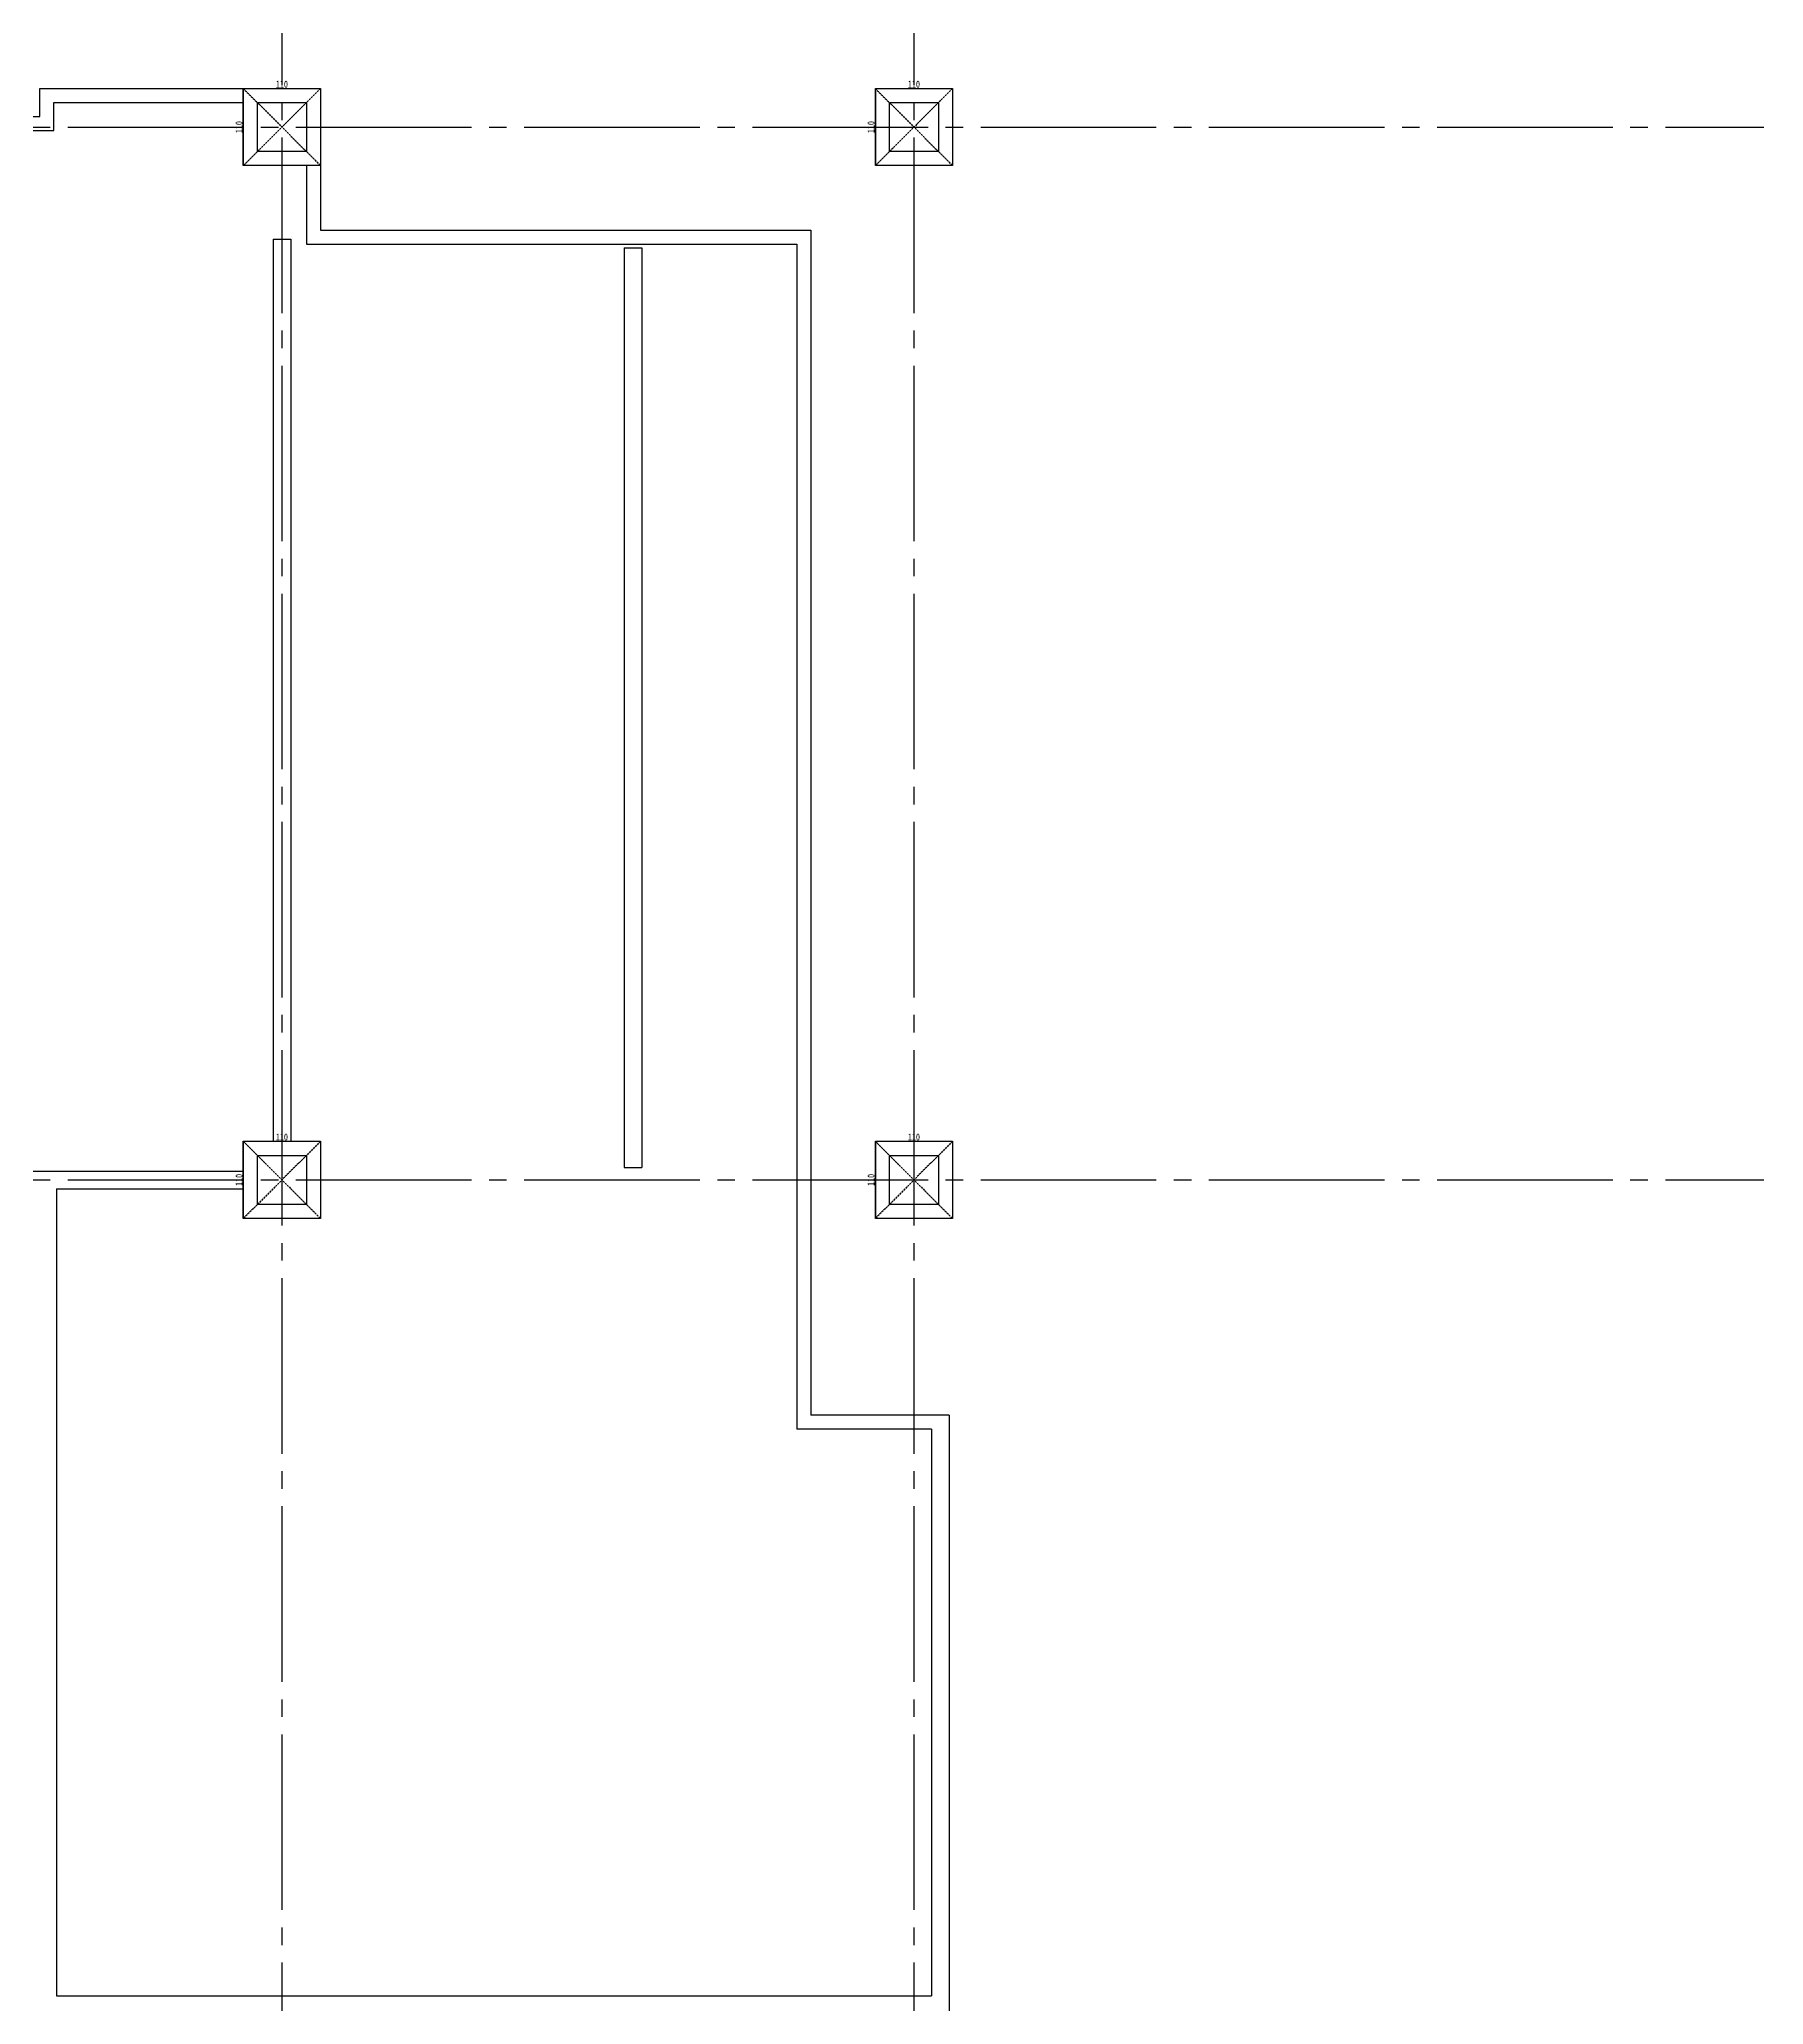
# Model space of a CAD drawing. Header units: millimetres. Extents: x -960 to 39633, y -720 to 12125.
# Drawn here: x 24914 to 27370, y 6325 to 9125 of the extents above; entities that cross this region are included whole.
import ezdxf

# ---------------------------------------------------------------- set-up
doc = ezdxf.new("R2010")
doc.units = ezdxf.units.MM
doc.header["$LTSCALE"] = 100
doc.linetypes.add('X-S-FAB-L05$0$COL-CEN-LIN', pattern=[3.25, 2.5, -0.25, 0.25, -0.25])
doc.linetypes.add('X-S-FAB-L05$0$HIDDEN', pattern=[0.4, 0.3, -0.1])
for name, color, linetype in [('0-xref', 7, 'Continuous'), ('X-S-FAB-L05$0$BEAM', 8, 'Continuous'), ('X-S-FAB-L05$0$BLOCK', 8, 'Continuous'), ('X-S-FAB-L05$0$CCL', 8, 'X-S-FAB-L05$0$COL-CEN-LIN'), ('X-S-FAB-L05$0$COL', 8, 'Continuous'), ('X-S-FAB-L05$0$COL-S', 8, 'Continuous'), ('X-S-FAB-L05$0$WALL-RC', 8, 'Continuous')]:
    doc.layers.add(name, color=color, linetype=linetype)
doc.styles.add('X-S-FAB-L05$0$DIM', font='', dxfattribs={"width": 0.8})
doc.styles.get('X-S-FAB-L05$0$DIM').set_extended_font_data('MingLiU')
doc.dimstyles.new('X-S-FAB-L05$0$JJP_005_defpoint', dxfattribs={"dimtxt": 20, "dimasz": 0.5, "dimexe": 0.5, "dimexo": 0.5, "dimgap": 0.5, "dimtad": 1, "dimdsep": 46, "dimtxsty": 'X-S-FAB-L05$0$DIM', "dimblk": 'X-S-FAB-L05$0$_None', "dimcen": 10, "dimclrd": 256, "dimclre": 256, "dimclrt": 256, "dimadec": 0, "dimazin": 0, "dimtfac": 1, "dimtix": 1, "dimtmove": 2, "dimatfit": 3, "dimldrblk": 'X-S-FAB-L05$0$_None', "dimfxl": 0.5, "dimtolj": 1, "dimtzin": 0, "dimarcsym": 0})

# ---------------------------------------------------------------- blocks, each defined once
blk = doc.blocks.new('*D173')
at = {"layer": 'DefPoints', "lineweight": -2, "transparency": 16777216}
blk.add_line((0, 0), (110, 0), dxfattribs=at)
at = {"layer": 'DefPoints', "color": 0, "transparency": 16777216}
for p in [(0, 0), (110, 0), (110, 0)]:
    blk.add_point(p, dxfattribs=at)
at = {"layer": 'DefPoints', "transparency": 16777216, "insert": (55, 6.1), "char_height": 10, "attachment_point": 5, "style": 'X-S-FAB-L05$0$DIM'}
blk.add_mtext('\\A1;110', dxfattribs=at)
blk = doc.blocks.new('X-S-FAB-L05$0$_None')
blk = doc.blocks.new('*D174')
at = {"layer": 'DefPoints', "lineweight": -2, "transparency": 16777216}
blk.add_line((0, 0), (0, -110), dxfattribs=at)
at = {"layer": 'DefPoints', "color": 0, "transparency": 16777216}
for p in [(0, 0), (0, -110), (0, -110)]:
    blk.add_point(p, dxfattribs=at)
at = {"layer": 'DefPoints', "transparency": 16777216, "insert": (-6.1, -55), "char_height": 10, "attachment_point": 5, "rotation": 90, "style": 'X-S-FAB-L05$0$DIM'}
blk.add_mtext('\\A1;110', dxfattribs=at)
blk = doc.blocks.new('*U58')
at = {"layer": 'DefPoints', "linetype": 'X-S-FAB-L05$0$HIDDEN', "ltscale": 0.1}
for p, q in [((110, 0), (0, -110)), ((0, 0), (110, -110))]:
    blk.add_line(p, q, dxfattribs=at)
at = {"layer": 'X-S-FAB-L05$0$COL', "ltscale": 0.1}
blk.add_lwpolyline([(0, 0), (110, 0), (110, -110), (0, -110)], close=True, dxfattribs=at)
at = {"layer": 'DefPoints'}
dim = blk.add_linear_dim(base=(0, -110), p1=(0, 0), p2=(0, -110), angle=90, dimstyle='X-S-FAB-L05$0$JJP_005_defpoint', override={"dimtxt": 10}, dxfattribs=at)
dim.commit()
dim.dimension.update_dxf_attribs({"geometry": '*D174', "text_midpoint": (-6.067, -55)})
dim = blk.add_linear_dim(base=(110, 0), p1=(0, 0), p2=(110, 0), dimstyle='X-S-FAB-L05$0$JJP_005_defpoint', override={"dimtxt": 10}, dxfattribs=at)
dim.commit()
dim.dimension.update_dxf_attribs({"geometry": '*D173', "text_midpoint": (55, 6.067)})
blk = doc.blocks.new('X-S-FAB-L05$0$FAB2-L05')
at = {"layer": 'X-S-FAB-L05$0$CCL'}
for p, q in [((-900, 11005), (-900, 0)), ((0, 11005), (0, 0)), ((-26880, 9720), (1210, 9720)), ((-26880, 8220), (1210, 8220))]:
    blk.add_line(p, q, dxfattribs=at)
at = {"layer": 'X-S-FAB-L05$0$COL-S'}
for points in [[(-935, 9755), (-865, 9755), (-865, 9685), (-935, 9685)], [(-35, 9755), (35, 9755), (35, 9685), (-35, 9685)], [(-935, 8255), (-865, 8255), (-865, 8185), (-935, 8185)], [(-35, 8255), (35, 8255), (35, 8185), (-35, 8185)]]:
    blk.add_lwpolyline(points, close=True, dxfattribs=at)
at = {"layer": 'X-S-FAB-L05$0$BEAM'}
for p in [(-955, 9775), (-55, 9775), (-955, 8275), (-55, 8275)]:
    blk.add_blockref('*U58', p, dxfattribs=at)
blk = doc.blocks.new('X-S-FAB-L05')
at = {"layer": 'X-S-FAB-L05$0$COL-S'}
for points in [[(25225, 9035), (25295, 9035), (25295, 8965), (25225, 8965)], [(26125, 9035), (26195, 9035), (26195, 8965), (26125, 8965)], [(25225, 7535), (25295, 7535), (25295, 7465), (25225, 7465)], [(26125, 7535), (26195, 7535), (26195, 7465), (26125, 7465)]]:
    blk.add_lwpolyline(points, close=True, dxfattribs=at)
at = {"layer": 'X-S-FAB-L05$0$WALL-RC'}
for p, q in [((24915, 9055), (25205, 9055)), ((24915, 9015), (24915, 9055)), ((24935, 9035), (25205, 9035)), ((24935, 8995), (24935, 9035)), ((24415, 9015), (24915, 9015)), ((24415, 8995), (24935, 8995)), ((25295, 8945), (25295, 8833)), ((25315, 8945), (25315, 8853)), ((25315, 8853), (26013, 8853)), ((26013, 8853), (26013, 7165)), ((25247.5, 8840.5), (25272.5, 8840.5)), ((25247.5, 8840.5), (25247.5, 7555)), ((25272.5, 8840.5), (25272.5, 7555)), ((25295, 8833), (25993, 8833)), ((25747.5, 8828), (25772.5, 8828)), ((25747.5, 8828), (25747.5, 7517.5)), ((25772.5, 8828), (25772.5, 7517.5)), ((25993, 8833), (25993, 7145)), ((24415, 7512.5), (25205, 7512.5)), ((25747.5, 7517.5), (25772.5, 7517.5)), ((24939, 7487.5), (25205, 7487.5)), ((24939, 7487.5), (24939, 6337.5)), ((26185, 7145), (25993, 7145)), ((26210, 7165), (26013, 7165)), ((26185, 7145), (26185, 6337.5)), ((26210, 7165), (26210, 6055)), ((24939, 6337.5), (26185, 6337.5))]:
    blk.add_line(p, q, dxfattribs=at)
at = {"layer": 'X-S-FAB-L05$0$BEAM'}
for p in [(25205, 9055), (26105, 9055), (25205, 7555), (26105, 7555)]:
    blk.add_blockref('*U58', p, dxfattribs=at)
at = {"layer": 'X-S-FAB-L05$0$BLOCK'}
blk.add_blockref('X-S-FAB-L05$0$FAB2-L05', (26160, -720), dxfattribs=at)

msp = doc.modelspace()

# ---------------------------------------------------------------- block references
at = {"layer": '0-xref'}
msp.add_blockref('X-S-FAB-L05', (0, 0), dxfattribs=at)

doc.saveas('drawing.dxf')
